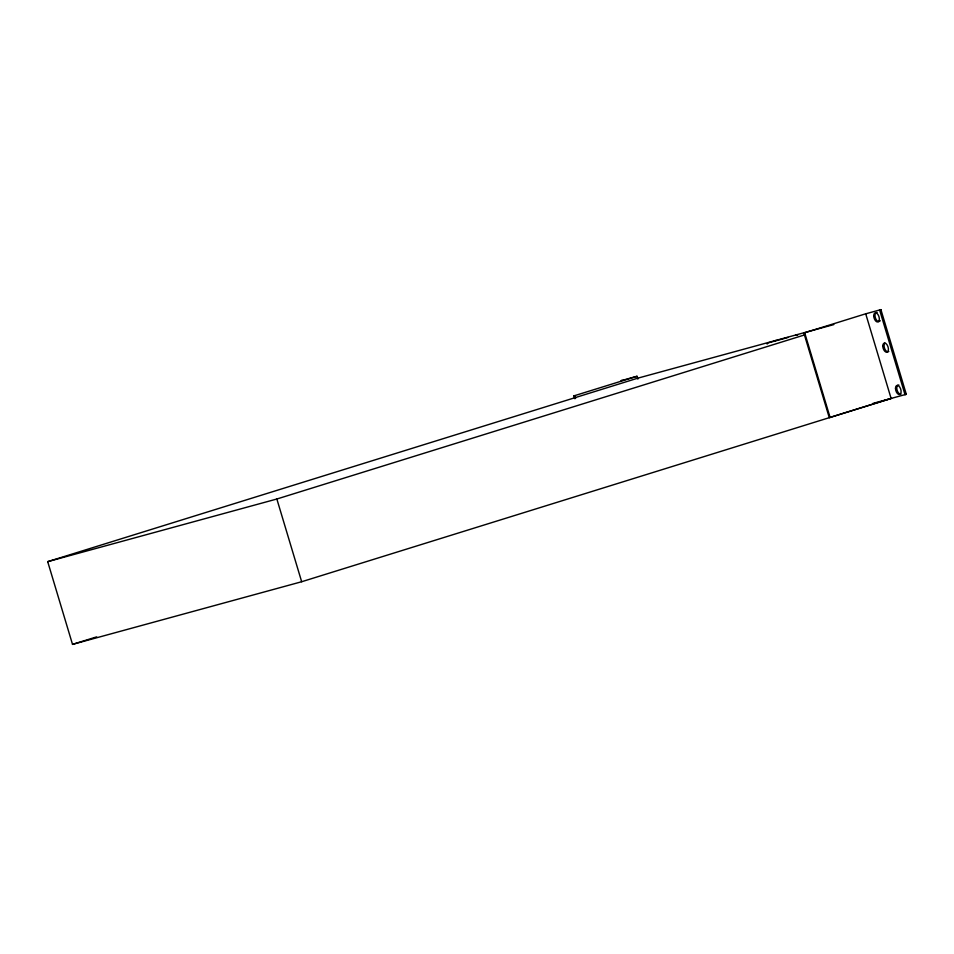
<?xml version="1.0" encoding="UTF-8"?>
<svg xmlns="http://www.w3.org/2000/svg" width="954" height="954" viewBox="0 0 954 954"><rect width="100%" height="100%" fill="white"/><g stroke="black" fill="none" stroke-linecap="round" stroke-linejoin="round"><path stroke-width="1.43" d="M622.294 380.312L621.018 380.706L637.022 376.281L637.868 379.108M574.761 398.7L573.914 395.874L637.022 376.281M891.573 398.307L301.667 581.737L72.516 644.379L47.7 561.656L637.606 378.225L833.82 324.587M880.9 309.621L879.624 310.014L905.024 394.682L906.3 394.288L880.9 309.621L865.719 313.818L891.119 398.486L829.276 417.685L803.876 333.018L866.172 313.651M47.7 561.656L276.851 499.014L804.46 334.961M72.516 644.379L96.688 636.867M573.914 395.874L574.725 395.66L575.572 398.474M768.483 342.796L788.123 337.43M803.876 333.018L804.687 332.803L830.087 417.458M872.946 403.399L906.3 394.288M276.851 499.014L301.667 581.737M767.088 344.06A6.308 3.387 72.7 0 1 767.696 343.237M775.328 340.864A6.308 3.387 72.7 0 1 776.115 340.423M795.755 335.057A6.308 3.387 72.7 0 1 797.639 335.414M900.934 394.109A4.734 2.54 72.7 0 1 896.963 389.649A4.734 2.54 72.7 0 1 898.895 385.022M888.83 351.454A4.734 2.54 72.7 0 1 884.859 349.069A4.734 2.54 72.7 0 1 884.93 343.046M879.171 321.546A4.734 2.54 72.7 0 1 875.188 317.086A4.734 2.54 72.7 0 1 877.131 312.459M880.208 320.604A4.734 2.54 72.7 0 1 879.755 321.224M895.496 388.29A4.734 2.54 72.7 0 0 899.67 394.503A4.734 2.54 72.7 0 0 899.753 387.121A4.734 2.54 72.7 0 0 895.496 388.29M882.796 345.956A4.734 2.54 72.7 0 0 886.97 352.181A4.734 2.54 72.7 0 0 887.053 344.799A4.734 2.54 72.7 0 0 882.796 345.956M873.733 315.726A4.734 2.54 72.7 0 0 877.895 321.939A4.734 2.54 72.7 0 0 877.978 314.558A4.734 2.54 72.7 0 0 873.733 315.726"/></g></svg>
